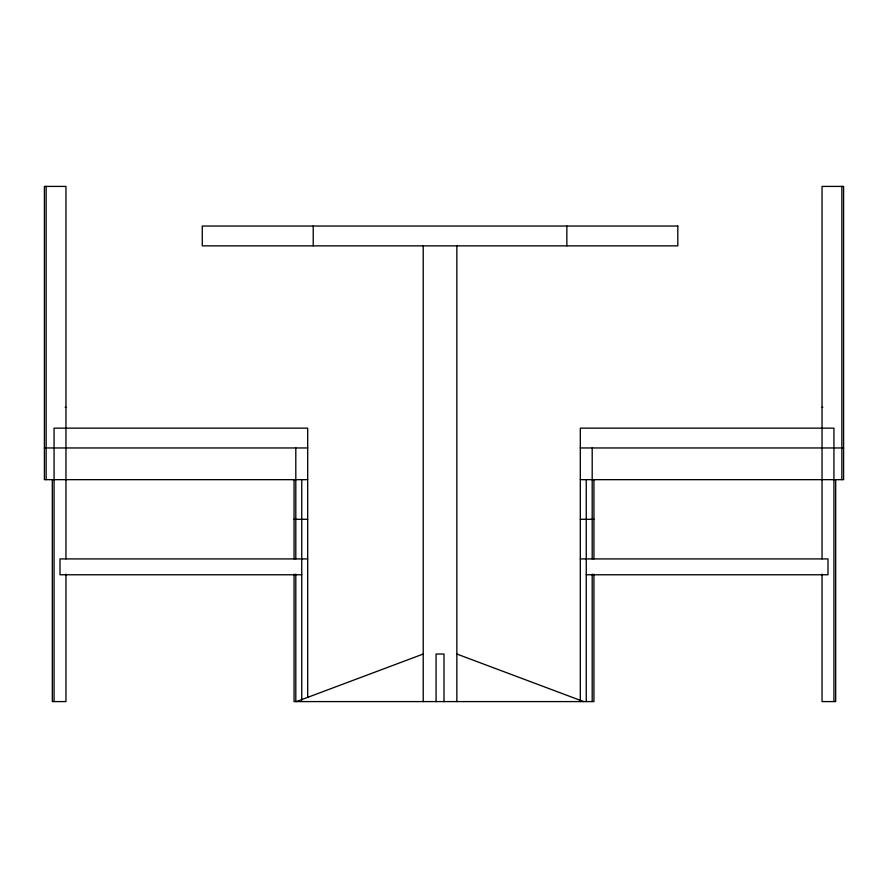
<?xml version="1.0" encoding="UTF-8"?>
<svg xmlns="http://www.w3.org/2000/svg" width="888" height="888" viewBox="0 0 888 888"><rect width="100%" height="100%" fill="white"/><g stroke="black" fill="none" stroke-linecap="round" stroke-linejoin="round"><path stroke-width="1.33" d="M296.414 701.587L423.221 654.034M65.157 407.348L65.956 407.348M822.044 407.348L822.843 407.348M44.4 447.963L307.692 447.963M580.308 447.963L843.6 447.963M307.692 479.664L44.4 479.664L44.4 186.413L65.956 186.413L65.956 558.885M580.308 479.664L843.6 479.664L843.6 186.413L822.044 186.413L822.044 558.885M294.061 519.291L307.692 519.291M580.308 519.291L593.939 519.291M307.692 558.918L60.007 558.918L60.007 574.769L301.742 574.769M580.308 558.918L827.993 558.918L827.993 574.769L586.258 574.769M456.854 654.034L583.66 701.587M841.857 186.413L841.857 479.664M835.675 479.664L835.675 701.587L822.044 701.587L822.044 574.125M833.932 701.587L833.932 428.149L580.308 428.149L580.308 701.587M593.939 479.664L593.939 558.918M593.939 574.159L593.939 701.587L294.061 701.587L294.061 574.159M592.196 447.963L592.196 558.918M592.196 574.159L592.196 701.587M586.258 479.664L586.258 701.587M566.844 226.04L566.844 245.854M456.854 245.854L456.854 701.587M444 701.587L444 654.034L436.075 654.034L436.075 701.587M423.221 245.854L423.221 701.587M313.231 226.04L313.231 245.854M307.692 697.424L307.692 428.149L54.068 428.149L54.068 701.587M301.742 479.664L301.742 700.21M295.804 447.963L295.804 558.918M295.804 574.159L295.804 701.587M294.061 479.664L294.061 558.918M65.956 574.125L65.956 701.587L52.325 701.587L52.325 479.664M46.143 186.413L46.143 479.664M677.81 226.04L202.264 226.04L202.264 245.854L677.81 245.854L677.81 226.04"/></g></svg>
